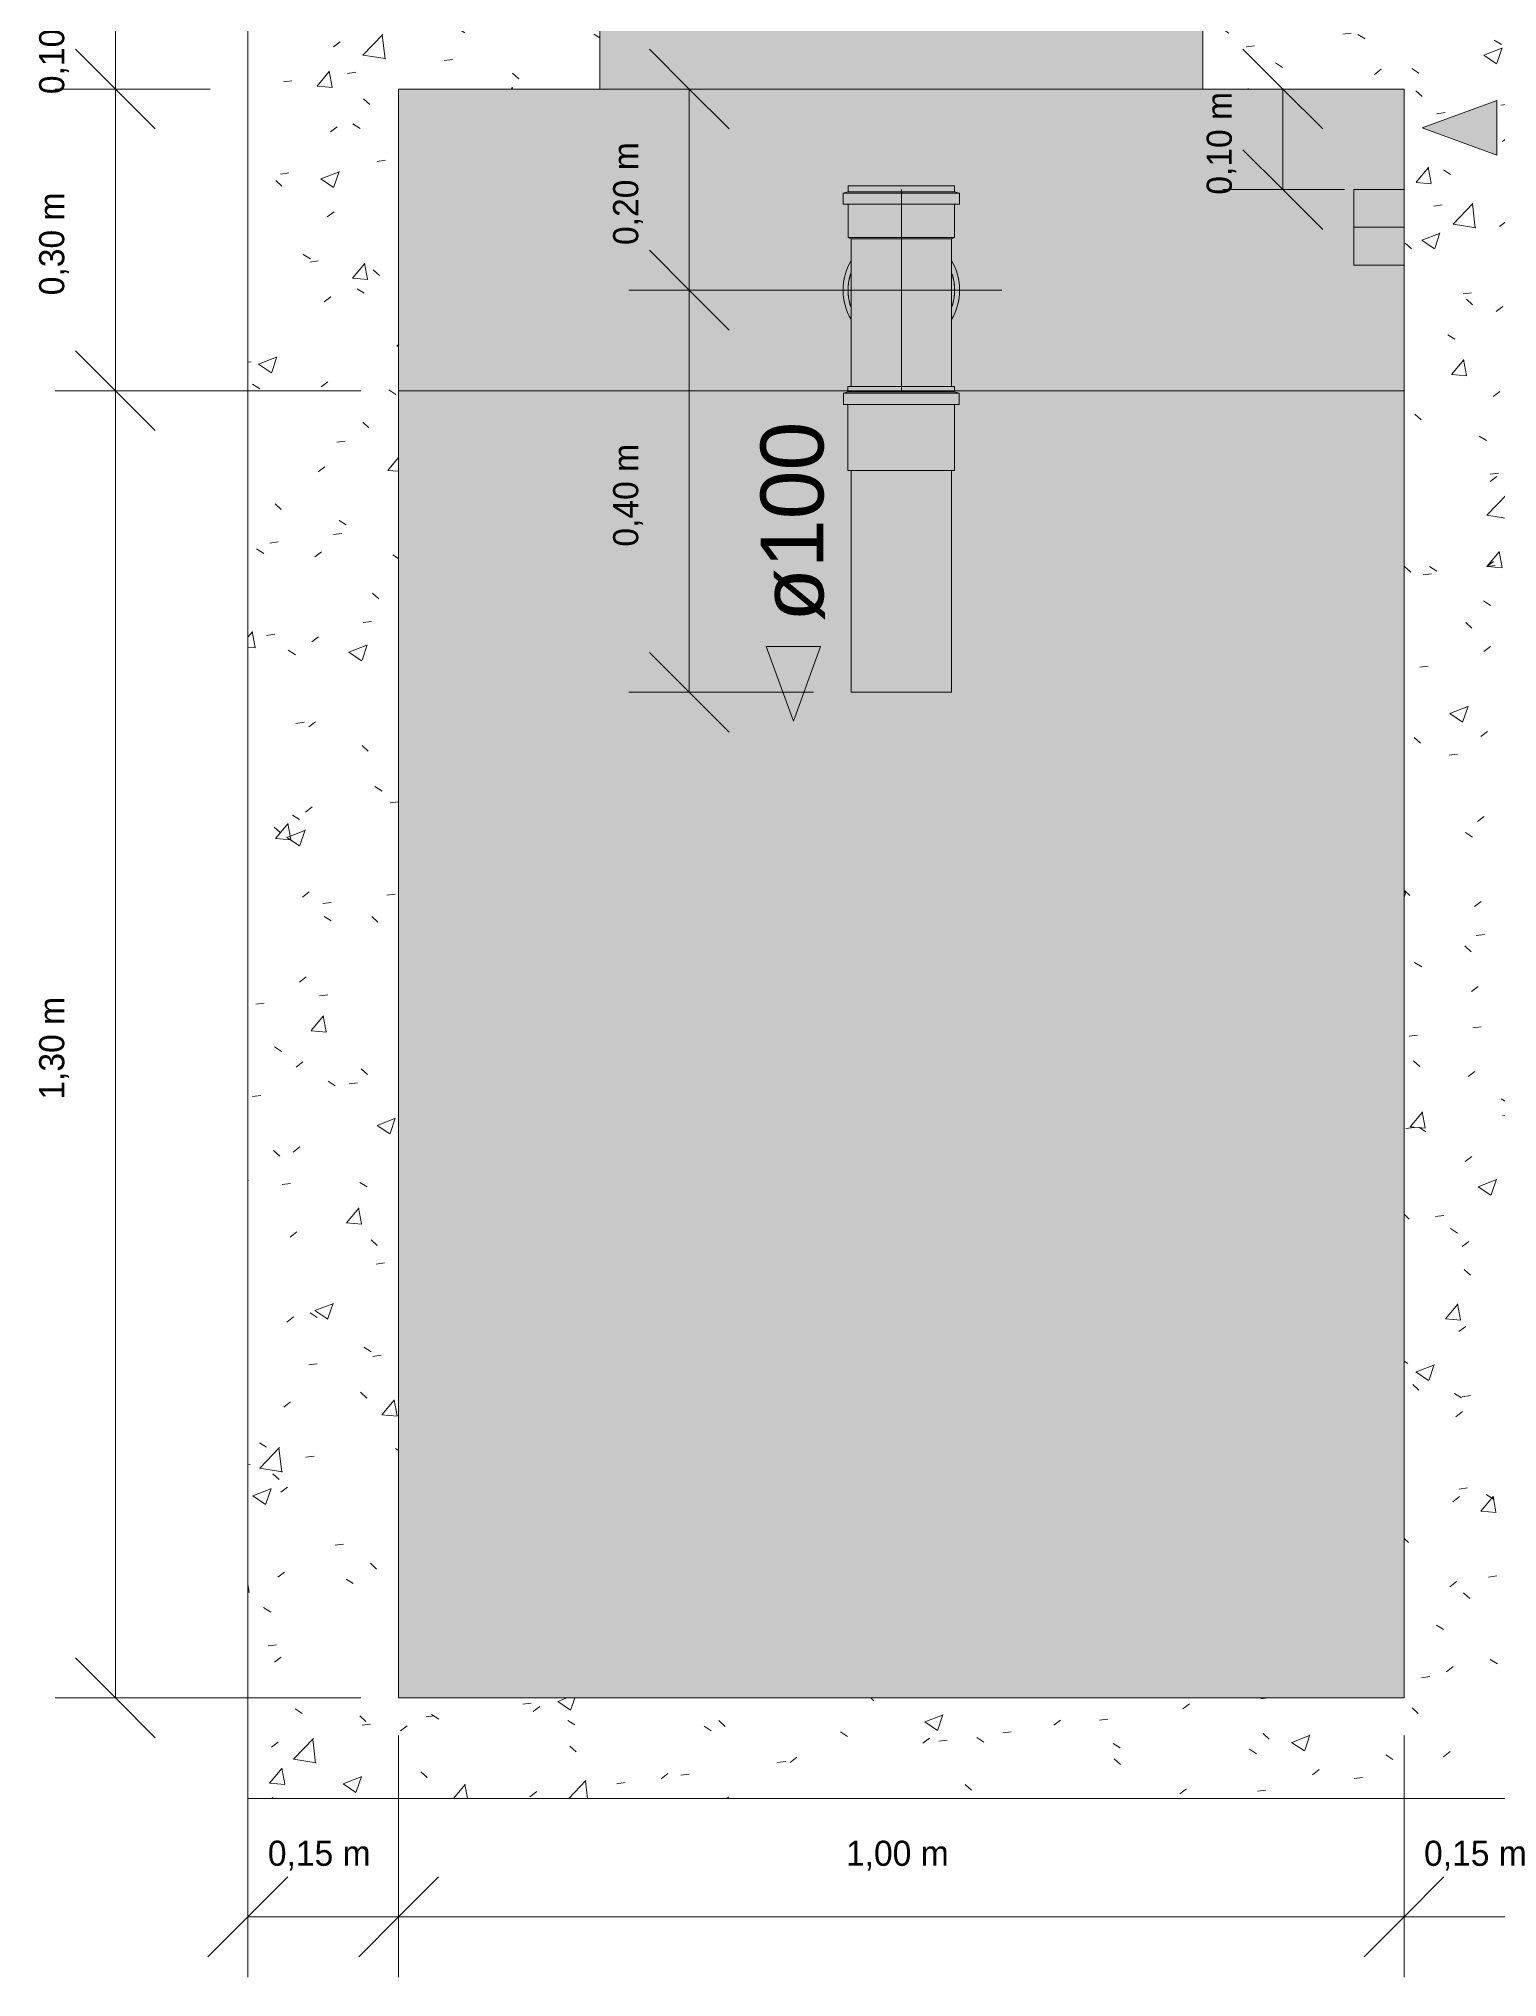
# Model space of a CAD drawing. Header units: metres. Extents: x 1.1 to 88.1, y -3.7 to 23.8.
# Drawn here: x 57.44 to 58.89, y -2.478 to -0.55 of the extents above; entities that cross this region are included whole.
import ezdxf

# ---------------------------------------------------------------- set-up
doc = ezdxf.new("R2010")
doc.units = ezdxf.units.M
for name, color, linetype, lineweight in [('A-ANNO-DIMS', 7, 'Continuous', 5), ('A-ANNO-DIMS-25', 7, 'Continuous', 5), ('A-DETL', 7, 'Continuous', 5), ('A-DETL-GENF', 7, 'Continuous', 5), ('A-WALL', 7, 'Continuous', 9), ('P-PIPE', 7, 'Continuous', 5), ('P-PIPE-CNTR', 7, 'Continuous', 5), ('P-PIPE-IDEN', 7, 'Continuous', 5)]:
    doc.layers.add(name, color=color, linetype=linetype, lineweight=lineweight)
doc.layers.add('A-FLOR', color=7, linetype='Continuous', lineweight=9, true_color=0x007f00)
doc.styles.add('Arial_3', font='arial.ttf', dxfattribs={"height": 0.0625})
doc.styles.add('Century Gothic_2', font='GOTHIC.TTF', dxfattribs={"height": 0.025})
doc.dimstyles.new('Setores_1_mm', dxfattribs={"dimscale": 0.3048, "dimtxt": 0.026104, "dimasz": 0.260417, "dimexe": 0.19685, "dimexo": 0.123031, "dimgap": 0.143537, "dimtad": 1, "dimrnd": 0.01, "dimzin": 0, "dimdsep": 46, "dimtxsty": 'Century Gothic_2', "dimblk1": 'OBLIQUE', "dimblk2": 'OBLIQUE', "dimsah": 1, "dimcen": 0.09, "dimazin": 0, "dimtfac": 1, "dimtdec": 4, "dimtix": 1, "dimtmove": 0, "dimatfit": 3, "dimfxl": 1, "dimtvp": 1, "dimtolj": 1, "dimtzin": 0, "dimarcsym": 2})

# ---------------------------------------------------------------- blocks, each defined once
blk = doc.blocks.new('Te_Juncao - Serie Normal - Esgoto - MEP - Tigre - Standard-4016243-CC')
at = {"layer": 'P-PIPE', "true_color": 0xf5ebeb}
for points in [[(12.6708, -0.7146), (12.6807, -0.7146), (12.6807, -0.7036), (12.6236, -0.7036), (12.6227, -0.7146), (12.6677, -0.7146)], [(12.6774, -0.7036), (12.6807, -0.7036), (12.6807, -0.7022), (12.6277, -0.7024), (12.6236, -0.7036), (12.6733, -0.7036)], [(12.6807, -0.7022), (12.6807, -0.6962), (12.6277, -0.6962), (12.6285, -0.7022), (12.6733, -0.7022)], [(12.6906, -0.7022), (12.7329, -0.7022), (12.7337, -0.6962), (12.6807, -0.6962), (12.6807, -0.7022)], [(12.7343, -0.7036), (12.7378, -0.7036), (12.7319, -0.7022), (12.6807, -0.7022), (12.6807, -0.7036), (12.7338, -0.7036)], [(12.6957, -0.7146), (12.7387, -0.7146), (12.7378, -0.7036), (12.6807, -0.7036), (12.6807, -0.7146), (12.6944, -0.7146)], [(12.6677, -0.7476), (12.6807, -0.7476), (12.6807, -0.7146), (12.6277, -0.7146), (12.6277, -0.7476), (12.6674, -0.7476)], [(12.7036, -0.7476), (12.7337, -0.7476), (12.7337, -0.7146), (12.6807, -0.7146), (12.6807, -0.7476), (12.7029, -0.7476)], [(12.6693, -0.749), (12.6807, -0.7488), (12.6807, -0.7476), (12.6277, -0.7476), (12.6307, -0.749), (12.6685, -0.749)], [(12.6374, -0.8), (12.6807, -0.8), (12.6805, -0.749), (12.6307, -0.749), (12.6307, -0.8), (12.6324, -0.8)], [(12.724, -0.749), (12.7309, -0.7489), (12.7337, -0.7476), (12.6807, -0.7476), (12.6808, -0.749), (12.7238, -0.749)], [(12.7024, -0.8), (12.7307, -0.8), (12.7307, -0.749), (12.6807, -0.749), (12.6807, -0.8), (12.6936, -0.8)], [(12.6307, -0.8152), (12.6304, -0.7854), (12.6285, -0.7908), (12.6285, -0.8092), (12.6306, -0.815)], [(12.7307, -0.8152), (12.7329, -0.8092), (12.7329, -0.7908), (12.7307, -0.7848), (12.7307, -0.815)], [(12.6708, -0.8958), (12.6807, -0.8958), (12.6807, -0.8), (12.6307, -0.8), (12.6307, -0.8958), (12.6677, -0.8958)], [(12.7257, -0.8958), (12.7307, -0.8958), (12.7307, -0.8), (12.6807, -0.8), (12.6807, -0.8958), (12.7245, -0.8958)]]:
    blk.add_hatch(color=7, dxfattribs=at).paths.add_polyline_path(points)
h = blk.add_hatch(color=7, dxfattribs=at)
h.paths.add_polyline_path([(12.6307, -0.8293), (12.6304, -0.816), (12.6294, -0.8129), (12.6291, -0.8109), (12.6285, -0.8092), (12.6284, -0.8055), (12.6277, -0.8), (12.6285, -0.7939), (12.6285, -0.7908), (12.6291, -0.789), (12.6295, -0.7863), (12.6307, -0.7834), (12.6304, -0.771), (12.6246, -0.7853), (12.6227, -0.8), (12.6246, -0.815), (12.6304, -0.829)])
h.paths.add_polyline_path([(12.7307, -0.8293), (12.7309, -0.829), (12.7367, -0.815), (12.7387, -0.8), (12.7367, -0.785), (12.7307, -0.7711), (12.7309, -0.784), (12.732, -0.7871), (12.7325, -0.7898), (12.7329, -0.7908), (12.7329, -0.7939), (12.7337, -0.8), (12.7329, -0.8061), (12.7329, -0.8092), (12.7322, -0.8111), (12.7319, -0.8137), (12.7307, -0.8166), (12.7307, -0.8292)])
at = {"layer": 'P-PIPE'}
for p, q in [((12.6277, -0.7022), (12.6227, -0.7036)), ((12.6227, -0.7036), (12.6227, -0.7146)), ((12.6807, -0.7036), (12.6227, -0.7036)), ((12.6277, -0.6962), (12.6277, -0.7022)), ((12.6807, -0.6962), (12.6277, -0.6962)), ((12.6807, -0.7022), (12.6277, -0.7022)), ((12.7337, -0.6962), (12.6807, -0.6962)), ((12.7337, -0.7022), (12.6807, -0.7022)), ((12.7387, -0.7036), (12.6807, -0.7036)), ((12.7337, -0.7022), (12.7337, -0.6962)), ((12.7387, -0.7036), (12.7337, -0.7022)), ((12.7387, -0.7146), (12.7387, -0.7036)), ((12.6227, -0.7146), (12.6807, -0.7146)), ((12.6277, -0.7146), (12.6277, -0.7476)), ((12.6807, -0.7146), (12.7387, -0.7146)), ((12.7337, -0.7476), (12.7337, -0.7146)), ((12.6277, -0.7476), (12.6807, -0.7476)), ((12.6277, -0.7476), (12.6307, -0.749)), ((12.6807, -0.7476), (12.6277, -0.7476)), ((12.6307, -0.7486), (12.6307, -0.749)), ((12.6307, -0.749), (12.6807, -0.749)), ((12.6307, -0.749), (12.6307, -0.8)), ((12.7337, -0.7476), (12.6807, -0.7476)), ((12.6807, -0.7476), (12.7337, -0.7476)), ((12.6807, -0.749), (12.7307, -0.749)), ((12.7307, -0.749), (12.7337, -0.7476)), ((12.7307, -0.749), (12.7307, -0.7486)), ((12.7307, -0.8), (12.7307, -0.749)), ((12.6307, -0.8), (12.6307, -0.8958)), ((12.7307, -0.8958), (12.7307, -0.8))]:
    blk.add_line(p, q, dxfattribs=at)
for radius, start, end in [(0.058, 149.6266, 210.3734), (0.058, 329.6266, 30.3734), (0.058, 167.9755, 173.3536), (0.053, 163.0333, 196.9763), (0.053, 161.6172, 168.0191), (0.053, 11.9809, 18.3828), (0.053, 343.0237, 16.9667), (0.058, 6.6464, 12.0245), (0.058, 186.6452, 192.0206), (0.053, 173.3063, 186.6837), (0.053, 353.3163, 6.6937), (0.058, 347.9794, 353.3548), (0.053, 191.9737, 198.3828), (0.053, 341.6172, 348.0263)]:
    blk.add_arc((12.6807, -0.8), radius, start, end, dxfattribs=at)
blk = doc.blocks.new('Luva Simples para Conexão - Serie Normal - Esgoto - MEP - Tigre - Standard-3574011-CC')
at = {"layer": 'P-PIPE', "true_color": 0xf5ebeb}
for points in [[(12.6733, -0.9), (12.6807, -0.9), (12.6807, -0.8958), (12.6276, -0.8958), (12.6284, -0.9), (12.6713, -0.9)], [(12.7213, -0.9), (12.7331, -0.9), (12.7337, -0.8958), (12.6807, -0.8958), (12.6807, -0.9), (12.7187, -0.9)]]:
    blk.add_hatch(color=7, dxfattribs=at).paths.add_polyline_path(points)
at = {"layer": 'P-PIPE'}
for p, q in [((12.6276, -0.9012), (12.6232, -0.9024)), ((12.6232, -0.9024), (12.6232, -0.9136)), ((12.6232, -0.9024), (12.6807, -0.9024)), ((12.6276, -0.8958), (12.6276, -0.9012)), ((12.6807, -0.8958), (12.6276, -0.8958)), ((12.6807, -0.9012), (12.6276, -0.9012)), ((12.7337, -0.8958), (12.6807, -0.8958)), ((12.7337, -0.9012), (12.6807, -0.9012)), ((12.6807, -0.9024), (12.7381, -0.9024)), ((12.7337, -0.9012), (12.7337, -0.8958)), ((12.7381, -0.9024), (12.7337, -0.9012)), ((12.7381, -0.9136), (12.7381, -0.9024)), ((12.6232, -0.9136), (12.6807, -0.9136)), ((12.6276, -0.9136), (12.6276, -0.9794)), ((12.6807, -0.9136), (12.7381, -0.9136)), ((12.7337, -0.9794), (12.7337, -0.9136)), ((12.6276, -0.9794), (12.6807, -0.9794)), ((12.6807, -0.9794), (12.7337, -0.9794))]:
    blk.add_line(p, q, dxfattribs=at)
blk = doc.blocks.new('Anotacao_Tuboseta - Fluxo 2-2612755-CC')
at = {"layer": 'P-PIPE-IDEN'}
blk.add_hatch(color=256, dxfattribs=at).paths.add_polyline_path([(13.273, -0.6656), (13.1987, -0.6386), (13.273, -0.6115)])
for p, q in [((13.273, -0.6115), (13.1987, -0.6386)), ((13.273, -0.6656), (13.273, -0.6115)), ((13.1987, -0.6386), (13.273, -0.6656))]:
    blk.add_line(p, q, dxfattribs=at)
blk = doc.blocks.new('DIMBLOCK64-CC')
at = {"layer": 'A-ANNO-DIMS-25'}
for p, q in [((57.6475, -2.4179), (57.6475, -2.2375)), ((57.7975, -2.4179), (57.7975, -2.2375)), ((57.6475, -2.4179), (57.7975, -2.4179)), ((57.6475, -2.4179), (57.6475, -2.4779)), ((57.7975, -2.4179), (57.7975, -2.4779))]:
    blk.add_line(p, q, dxfattribs=at)
at = {"layer": 'A-ANNO-DIMS-25', "lineweight": 25}
for p, q in [((57.6475, -2.4179), (57.6872, -2.3782)), ((57.7975, -2.4179), (57.8372, -2.3782)), ((57.6475, -2.4179), (57.6078, -2.4576)), ((57.7975, -2.4179), (57.7578, -2.4576))]:
    blk.add_line(p, q, dxfattribs=at)
at = {"layer": 'A-ANNO-DIMS-25', "color": 0, "insert": (57.6674, -2.3421), "char_height": 0.025, "width": 0.132261, "attachment_point": 1, "line_spacing_factor": 0.984502, "style": 'Century Gothic_2'}
blk.add_mtext('0,15 m', dxfattribs=at)
blk = doc.blocks.new('_Oblique')
at = {"color": 0, "linetype": 'ByBlock', "lineweight": -2}
blk.add_line((-0.5, -0.5), (0.5, 0.5), dxfattribs=at)
blk = doc.blocks.new('DIMBLOCK65-CC')
at = {"layer": 'A-ANNO-DIMS-25'}
for p, q in [((57.7975, -2.4179), (57.7975, -2.2375)), ((58.7975, -2.4179), (58.7975, -2.2375)), ((57.7975, -2.4179), (58.7975, -2.4179)), ((57.7975, -2.4179), (57.7975, -2.4779)), ((58.7975, -2.4179), (58.7975, -2.4779))]:
    blk.add_line(p, q, dxfattribs=at)
at = {"layer": 'A-ANNO-DIMS-25', "lineweight": 25}
for p, q in [((57.7975, -2.4179), (57.8372, -2.3782)), ((58.7975, -2.4179), (58.8372, -2.3782)), ((57.7975, -2.4179), (57.7578, -2.4576)), ((58.7975, -2.4179), (58.7578, -2.4576))]:
    blk.add_line(p, q, dxfattribs=at)
at = {"layer": 'A-ANNO-DIMS-25', "color": 0, "insert": (58.2424, -2.3421), "char_height": 0.025, "width": 0.132261, "attachment_point": 1, "line_spacing_factor": 0.984502, "style": 'Century Gothic_2'}
blk.add_mtext('1,00 m', dxfattribs=at)
blk = doc.blocks.new('DIMBLOCK66-CC')
at = {"layer": 'A-ANNO-DIMS-25'}
for p, q in [((58.7975, -2.4179), (58.7975, -2.2375)), ((58.9475, -2.4179), (58.9475, -2.2375)), ((58.7975, -2.4179), (58.9475, -2.4179)), ((58.7975, -2.4179), (58.7975, -2.4779)), ((58.9475, -2.4179), (58.9475, -2.4779))]:
    blk.add_line(p, q, dxfattribs=at)
at = {"layer": 'A-ANNO-DIMS-25', "lineweight": 25}
for p, q in [((58.7975, -2.4179), (58.8372, -2.3782)), ((58.9475, -2.4179), (58.9872, -2.3782)), ((58.7975, -2.4179), (58.7578, -2.4576)), ((58.9475, -2.4179), (58.9078, -2.4576))]:
    blk.add_line(p, q, dxfattribs=at)
at = {"layer": 'A-ANNO-DIMS-25', "color": 0, "insert": (58.8174, -2.3421), "char_height": 0.025, "width": 0.132261, "attachment_point": 1, "line_spacing_factor": 0.984502, "style": 'Century Gothic_2'}
blk.add_mtext('0,15 m', dxfattribs=at)
blk = doc.blocks.new('DIMBLOCK67-CC')
at = {"layer": 'A-ANNO-DIMS-25', "lineweight": 25}
for p, q in [((57.5157, -0.9), (57.476, -0.8603)), ((57.5157, -0.9), (57.5554, -0.9397)), ((57.5157, -2.2), (57.476, -2.1603)), ((57.5157, -2.2), (57.5554, -2.2397))]:
    blk.add_line(p, q, dxfattribs=at)
at = {"layer": 'A-ANNO-DIMS-25'}
for p, q in [((57.5157, -0.9), (57.4557, -0.9)), ((57.5157, -2.2), (57.5157, -0.9)), ((57.5157, -0.9), (57.76, -0.9)), ((57.5157, -2.2), (57.4557, -2.2)), ((57.5157, -2.2), (57.76, -2.2))]:
    blk.add_line(p, q, dxfattribs=at)
at = {"layer": 'A-ANNO-DIMS-25', "color": 0, "insert": (57.4399, -1.6051), "char_height": 0.025, "width": 0.132261, "attachment_point": 1, "rotation": 90, "line_spacing_factor": 0.984502, "style": 'Century Gothic_2'}
blk.add_mtext('1,30 m', dxfattribs=at)
blk = doc.blocks.new('DIMBLOCK68-CC')
at = {"layer": 'A-ANNO-DIMS-25', "lineweight": 25}
for p, q in [((57.5157, -0.6), (57.476, -0.5603)), ((57.5157, -0.6), (57.5554, -0.6397)), ((57.5157, -0.9), (57.476, -0.8603)), ((57.5157, -0.9), (57.5554, -0.9397))]:
    blk.add_line(p, q, dxfattribs=at)
at = {"layer": 'A-ANNO-DIMS-25'}
for p, q in [((57.5157, -0.6), (57.4557, -0.6)), ((57.5157, -0.6), (57.5157, -0.9)), ((57.5157, -0.6), (57.61, -0.6)), ((57.5157, -0.9), (57.4557, -0.9)), ((57.5157, -0.9), (57.76, -0.9))]:
    blk.add_line(p, q, dxfattribs=at)
at = {"layer": 'A-ANNO-DIMS-25', "color": 0, "insert": (57.4399, -0.8051), "char_height": 0.025, "width": 0.132261, "attachment_point": 1, "rotation": 90, "line_spacing_factor": 0.984502, "style": 'Century Gothic_2'}
blk.add_mtext('0,30 m', dxfattribs=at)
blk = doc.blocks.new('DIMBLOCK73-CC')
at = {"layer": 'A-ANNO-DIMS-25', "lineweight": 25}
for p, q in [((57.5157, -0.5), (57.476, -0.4603)), ((57.5157, -0.5), (57.5554, -0.5397)), ((57.5157, -0.6), (57.476, -0.5603)), ((57.5157, -0.6), (57.5554, -0.6397))]:
    blk.add_line(p, q, dxfattribs=at)
at = {"layer": 'A-ANNO-DIMS-25'}
for p, q in [((57.5157, -0.5), (57.4557, -0.5)), ((57.5157, -0.6), (57.5157, -0.5)), ((57.5157, -0.5), (57.6353, -0.5)), ((57.5157, -0.6), (57.4557, -0.6)), ((57.5157, -0.6), (57.61, -0.6))]:
    blk.add_line(p, q, dxfattribs=at)
at = {"layer": 'A-ANNO-DIMS-25', "color": 0, "insert": (57.4399, -0.6051), "char_height": 0.025, "width": 0.132261, "attachment_point": 1, "rotation": 90, "line_spacing_factor": 0.984502, "style": 'Century Gothic_2'}
blk.add_mtext('0,10 m', dxfattribs=at)
blk = doc.blocks.new('DIMBLOCK74-CC')
at = {"layer": 'A-ANNO-DIMS-25', "lineweight": 25}
for p, q in [((58.677, -0.6), (58.6373, -0.5603)), ((58.677, -0.6), (58.7167, -0.6397)), ((58.677, -0.7), (58.6373, -0.6603)), ((58.677, -0.7), (58.7167, -0.7397))]:
    blk.add_line(p, q, dxfattribs=at)
at = {"layer": 'A-ANNO-DIMS-25'}
for p, q in [((58.677, -0.6), (58.6584, -0.6)), ((58.677, -0.7), (58.677, -0.6)), ((58.677, -0.6), (58.737, -0.6)), ((58.677, -0.7), (58.617, -0.7)), ((58.677, -0.7), (58.7383, -0.7))]:
    blk.add_line(p, q, dxfattribs=at)
at = {"layer": 'A-ANNO-DIMS-25', "color": 0, "insert": (58.6012, -0.7051), "char_height": 0.025, "width": 0.132261, "attachment_point": 1, "rotation": 90, "line_spacing_factor": 0.984502, "style": 'Century Gothic_2'}
blk.add_mtext('0,10 m', dxfattribs=at)
blk = doc.blocks.new('DIMBLOCK75-CC')
at = {"layer": 'A-ANNO-DIMS-25', "lineweight": 25}
for p, q in [((58.0866, -0.8), (58.0469, -0.7603)), ((58.0866, -0.8), (58.1263, -0.8397)), ((58.0866, -1.2), (58.0469, -1.1603)), ((58.0866, -1.2), (58.1263, -1.2397))]:
    blk.add_line(p, q, dxfattribs=at)
at = {"layer": 'A-ANNO-DIMS-25'}
for p, q in [((58.0866, -0.8), (58.0266, -0.8)), ((58.0866, -1.2), (58.0866, -0.8)), ((58.0866, -0.8), (58.26, -0.8)), ((58.0866, -1.2), (58.0266, -1.2)), ((58.0866, -1.2), (58.21, -1.2))]:
    blk.add_line(p, q, dxfattribs=at)
at = {"layer": 'A-ANNO-DIMS-25', "color": 0, "insert": (58.0108, -1.0551), "char_height": 0.025, "width": 0.132261, "attachment_point": 1, "rotation": 90, "line_spacing_factor": 0.984502, "style": 'Century Gothic_2'}
blk.add_mtext('0,40 m', dxfattribs=at)
blk = doc.blocks.new('DIMBLOCK76-CC')
at = {"layer": 'A-ANNO-DIMS-25', "lineweight": 25}
for p, q in [((58.0866, -0.6), (58.0469, -0.5603)), ((58.0866, -0.6), (58.1263, -0.6397)), ((58.0866, -0.8), (58.0469, -0.7603)), ((58.0866, -0.8), (58.1263, -0.8397))]:
    blk.add_line(p, q, dxfattribs=at)
at = {"layer": 'A-ANNO-DIMS-25'}
for p, q in [((58.0866, -0.6), (58.068, -0.6)), ((58.0866, -0.8), (58.0866, -0.6)), ((58.0866, -0.6), (58.1466, -0.6)), ((58.0866, -0.8), (58.0266, -0.8)), ((58.0866, -0.8), (58.26, -0.8))]:
    blk.add_line(p, q, dxfattribs=at)
at = {"layer": 'A-ANNO-DIMS-25', "color": 0, "insert": (58.0108, -0.7551), "char_height": 0.025, "width": 0.132261, "attachment_point": 1, "rotation": 90, "line_spacing_factor": 0.984502, "style": 'Century Gothic_2'}
blk.add_mtext('0,20 m', dxfattribs=at)

msp = doc.modelspace()

# ---------------------------------------------------------------- hatches: boundary and pattern name
at = {"layer": 'A-DETL-GENF', "true_color": 0xc0c0c0}
h = msp.add_hatch(dxfattribs=at)
h.set_pattern_fill('FP_11', color=9, style=0, pattern_type=2)
h.set_pattern_definition([(50, (58.87982, -1.075), (0.18219, -0.015938), [0.01905, -0.20955]), (355, (58.87982, -1.075), (-0.035242, 0.191059), [0.01524, -0.16764]), (100.451, (58.89482, -1.076), (0.146942, 0.17512), [0.01619, -0.17809]), (46.184, (58.87982, -1.024), (0.271077, -0.042045), [0.02857, -0.31432]), (96.636, (58.90182, -1.028), (0.237407, 0.247433), [0.02429, -0.26714]), (351.184, (58.87982, -1.024), (0.237406, 0.24743), [0.02286, -0.25146]), (21, (58.90482, -1.037), (0.15162, -0.102267), [0.01905, -0.20955]), (326, (58.90482, -1.037), (0.061803, 0.18419), [0.01524, -0.16764]), (71.451, (58.91782, -1.045), (0.213418, 0.081924), [0.01619, -0.17809]), (37.5, (58.87982, -1.075), (0.0030864, 0.084551), [0.00838, -0.15723, 0.00838, -0.1618, -0.16827]), (37.5, (58.87982, -1.075), (0.0030864, 0.084551), [-0.33579, 0.00838, -0.15989]), (7.5, (58.87982, -1.075), (0.0668157, 0.1001782), [0.00838, -0.08865, 0.00838, -0.15342, -0.06413]), (7.5, (58.87982, -1.075), (0.0668157, 0.1001782), [-0.25883, 0.00838, -0.05575]), (327.5, (58.82282, -1.075), (0.1355866, -0.0057276), [0.00838, -0.05512, 0.00838, -0.18974, -0.26289]), (327.5, (58.82282, -1.075), (0.1355866, -0.0057276), [-0.26162, 0.00838, -0.25451]), (317.5, (58.79782, -1.075), (0.148125, 0.025429), [0.00838, -0.07417, 0.00838, -0.12319, -0.18669]), (317.5, (58.79782, -1.075), (0.148125, 0.025429), [-0.21412, 0.00838, -0.17831])])
h.paths.add_polyline_path([(57.6475, -2.3), (58.9475, -2.3), (58.9475, -0.5), (58.7475, -0.5), (58.7475, 0), (57.8475, 0), (57.8475, -0.5), (57.6475, -0.5), (57.6475, -2.2)])
h.paths.add_polyline_path([(58.7975, -2.2), (57.7975, -2.2), (57.7975, -0.6), (57.9975, -0.6), (57.9975, -0.1), (58.5975, -0.1), (58.5975, -0.6), (58.7975, -0.6), (58.7975, -1.7143)])
h.paths.add_polyline_path([(59.7446, -1.225), (59.7446, 0), (59.5946, 0), (59.5946, -1.125), (59.1946, -1.125), (59.1946, 0), (59.0446, 0), (59.0446, -1.225), (59.7296, -1.225)])
at = {"layer": 'A-DETL-GENF', "true_color": 0xd2ffd2}
for points in [[(58.3506, -2.2), (58.7975, -2.2), (58.7975, -0.9), (58.3499, -0.9), (58.3497, -0.9012), (58.3541, -0.9024), (58.3549, -0.9136), (58.3505, -0.9136), (58.3505, -0.9794), (58.3475, -0.9794), (58.3475, -1.2), (58.2475, -1.2), (58.2475, -0.9794), (58.2444, -0.9794), (58.2443, -0.9136), (58.24, -0.9136), (58.2409, -0.9024), (58.2453, -0.9012), (58.2451, -0.9), (57.7975, -0.9), (57.7975, -2.2)], [(58.2444, -0.9794), (58.3505, -0.9794), (58.3507, -0.9136), (58.3549, -0.9136), (58.3541, -0.9024), (58.3497, -0.9012), (58.3497, -0.9), (58.2451, -0.9), (58.2453, -0.9012), (58.2409, -0.9024), (58.24, -0.9136), (58.2444, -0.9136), (58.2444, -0.9716)]]:
    msp.add_hatch(color=254, dxfattribs=at).paths.add_polyline_path(points)
at = {"layer": 'A-FLOR', "true_color": 0x464646}
msp.add_hatch(color=49, dxfattribs=at).paths.add_polyline_path([(58.3506, -0.6), (58.5975, -0.6), (58.5975, -0.5), (57.9975, -0.5), (57.9975, -0.6), (58.1086, -0.6)])
at = {"layer": 'A-WALL', "true_color": 0x787878}
h = msp.add_hatch(color=8, dxfattribs=at)
h.paths.add_polyline_path([(57.7975, -0.9), (58.2451, -0.9), (58.2444, -0.8958), (58.2475, -0.8958), (58.2473, -0.829), (58.2415, -0.815), (58.2395, -0.8), (58.2415, -0.785), (58.2475, -0.7704), (58.2475, -0.749), (58.2445, -0.7475), (58.2445, -0.7146), (58.2395, -0.7146), (58.2404, -0.7036), (58.2453, -0.7022), (58.2445, -0.6962), (58.3505, -0.6962), (58.3497, -0.7022), (58.3546, -0.7036), (58.3555, -0.7146), (58.3505, -0.7146), (58.3505, -0.7475), (58.3475, -0.749), (58.3477, -0.771), (58.3535, -0.785), (58.3555, -0.8), (58.3535, -0.815), (58.3475, -0.8293), (58.3475, -0.8958), (58.3505, -0.8958), (58.3499, -0.9), (58.7975, -0.9), (58.7975, -0.775), (58.7475, -0.775), (58.7475, -0.7), (58.7975, -0.7), (58.7975, -0.6), (57.7975, -0.6), (57.7975, -0.8655)])
h.paths.add_polyline_path([(58.2475, -0.8166), (58.2473, -0.8146), (58.2459, -0.8109), (58.2463, -0.8137), (58.2473, -0.816)])
h.paths.add_polyline_path([(58.3475, -0.8166), (58.3488, -0.8129), (58.3487, -0.812), (58.3475, -0.8152)])
h.paths.add_polyline_path([(58.2453, -0.8061), (58.2452, -0.7945), (58.2445, -0.8), (58.2453, -0.8061)])
h.paths.add_polyline_path([(58.3497, -0.8061), (58.3505, -0.8), (58.3497, -0.7939), (58.3497, -0.8022)])
h.paths.add_polyline_path([(58.2459, -0.789), (58.2475, -0.7848), (58.2473, -0.784), (58.2462, -0.7871)])
h.paths.add_polyline_path([(58.3491, -0.789), (58.3485, -0.7859), (58.3475, -0.7834), (58.3477, -0.7854), (58.349, -0.7888)])
at = {"layer": 'P-PIPE', "true_color": 0x7f7f7f}
h = msp.add_hatch(color=8, dxfattribs=at)
h.paths.add_polyline_path([(58.9475, -0.775), (59.0446, -0.775), (59.0446, -0.7), (58.9475, -0.7)])
h.paths.add_polyline_path([(58.7975, -0.775), (58.7975, -0.7), (58.7475, -0.7), (58.7475, -0.775)])
h.paths.add_polyline_path([(59.1946, -0.725), (59.2139, -0.725), (59.2139, -0.7), (59.1946, -0.7)])
at = {"layer": 'P-PIPE', "true_color": 0x804000}
for points in [[(58.2475, -1.2), (58.2975, -1.2), (58.2975, -0.9794), (58.2475, -0.9794), (58.2475, -1.0777)], [(58.3475, -1.2), (58.3472, -0.9794), (58.2975, -0.9794), (58.2975, -1.2), (58.3458, -1.2)]]:
    msp.add_hatch(color=36, dxfattribs=at).paths.add_polyline_path(points)

# ---------------------------------------------------------------- linework, layer by layer
at = {"layer": 'A-DETL'}
for p, q in [((57.9975, -0.6), (57.9975, -0.1)), ((58.5975, -0.1), (58.5975, -0.6)), ((57.6475, -0.5), (57.6475, -2.3)), ((57.7975, -2.2), (57.7975, -0.6)), ((57.7975, -0.6), (57.9975, -0.6)), ((58.5975, -0.6), (58.7975, -0.6)), ((58.7975, -0.6), (58.7975, -2.2)), ((58.7975, -0.9), (57.7975, -0.9)), ((58.7975, -2.2), (57.7975, -2.2)), ((57.6475, -2.3), (58.9475, -2.3))]:
    msp.add_line(p, q, dxfattribs=at)
at = {"layer": 'A-WALL', "color": 253, "true_color": 0xaaaaaa}
msp.add_line((58.5975, -0.6), (57.9975, -0.6), dxfattribs=at)
at = {"layer": 'P-PIPE'}
for p, q in [((58.7975, -0.7), (58.7475, -0.7)), ((58.7475, -0.7), (58.7475, -0.775)), ((58.7475, -0.775), (58.7975, -0.775)), ((58.2475, -0.9794), (58.2475, -1.2)), ((58.3475, -1.2), (58.3475, -0.9794)), ((58.2475, -1.2), (58.3475, -1.2))]:
    msp.add_line(p, q, dxfattribs=at)
at = {"layer": 'P-PIPE-CNTR'}
for p, q in [((58.2975, -0.9), (58.2975, -0.7)), ((58.7975, -0.7375), (58.7475, -0.7375)), ((58.7975, -0.7375), (58.7475, -0.7375)), ((58.1975, -0.8), (58.3975, -0.8))]:
    msp.add_line(p, q, dxfattribs=at)

# ---------------------------------------------------------------- block references
at = {"layer": 'P-PIPE'}
for name in ['Te_Juncao - Serie Normal - Esgoto - MEP - Tigre - Standard-4016243-CC', 'Luva Simples para Conexão - Serie Normal - Esgoto - MEP - Tigre - Standard-3574011-CC']:
    msp.add_blockref(name, (45.6168, 0), dxfattribs=at)
at = {"layer": 'P-PIPE-IDEN'}
msp.add_blockref('Anotacao_Tuboseta - Fluxo 2-2612755-CC', (45.6168, 0), dxfattribs=at)
at = {"layer": 'P-PIPE-IDEN', "rotation": 90.00000000000024}
msp.add_blockref('Anotacao_Tuboseta - Fluxo 2-2612755-CC', (57.5516, -14.4274), dxfattribs=at)

# ---------------------------------------------------------------- texts
at = {"layer": 'P-PIPE-IDEN', "insert": (58.1575, -1.1298), "char_height": 0.0625, "width": 0.238502, "attachment_point": 1, "rotation": 90, "style": 'Arial_3'}
msp.add_mtext('ø100', dxfattribs=at)

# ---------------------------------------------------------------- dimensions: what is measured, and where the dimension line sits
at = {"layer": 'A-ANNO-DIMS'}
for base, p1, p2, override, picture, middle in [((57.5157, -0.5), (57.6475, -0.6), (57.6728, -0.5), {"dimpost": '<>', "dimfxl": 0.103153}, 'DIMBLOCK73-CC', (57.4588, -0.55)), ((57.5157, -0.9), (57.6475, -0.6), (57.7975, -0.9), {"dimpost": '<>', "dimfxl": 0.33541}, 'DIMBLOCK68-CC', (57.4588, -0.75)), ((58.0866, -0.6), (58.2975, -0.8), (58.0305, -0.6), {"dimpost": '<>', "dimfxl": 0.333595}, 'DIMBLOCK76-CC', (58.0298, -0.7)), ((58.677, -0.6), (58.7758, -0.7), (58.6209, -0.6), {"dimpost": '<>', "dimfxl": 0.184371}, 'DIMBLOCK74-CC', (58.6201, -0.65)), ((58.0866, -0.8), (58.2475, -1.2), (58.2975, -0.8), {"dimpost": '<>', "dimfxl": 0.403113}, 'DIMBLOCK75-CC', (58.0298, -1)), ((57.5157, -0.9), (57.7975, -2.2), (57.7975, -0.9), {"dimpost": '<>', "dimfxl": 1.3}, 'DIMBLOCK67-CC', (57.4588, -1.55))]:
    dim = msp.add_linear_dim(base=base, p1=p1, p2=p2, angle=90, dimstyle='Setores_1_mm', override=override, dxfattribs=at)
    dim.commit()
    dim.dimension.update_dxf_attribs({"geometry": picture, "text_midpoint": middle})
for base, p1, p2, override, picture, middle in [((57.7975, -2.4179), (57.6475, -2.2), (57.7975, -2.2), {"dimpost": '<>', "dimfxl": 0.15}, 'DIMBLOCK64-CC', (57.7225, -2.361)), ((58.7975, -2.4179), (57.7975, -2.2), (58.7975, -2.2), {"dimpost": '<>', "dimfxl": 1}, 'DIMBLOCK65-CC', (58.2975, -2.361)), ((58.9475, -2.4179), (58.7975, -2.2), (58.9475, -2.2), {"dimpost": '<>', "dimfxl": 0.15}, 'DIMBLOCK66-CC', (58.8725, -2.361))]:
    dim = msp.add_linear_dim(base=base, p1=p1, p2=p2, dimstyle='Setores_1_mm', override=override, dxfattribs=at)
    dim.commit()
    dim.dimension.update_dxf_attribs({"geometry": picture, "text_midpoint": middle})

doc.saveas('drawing.dxf')
